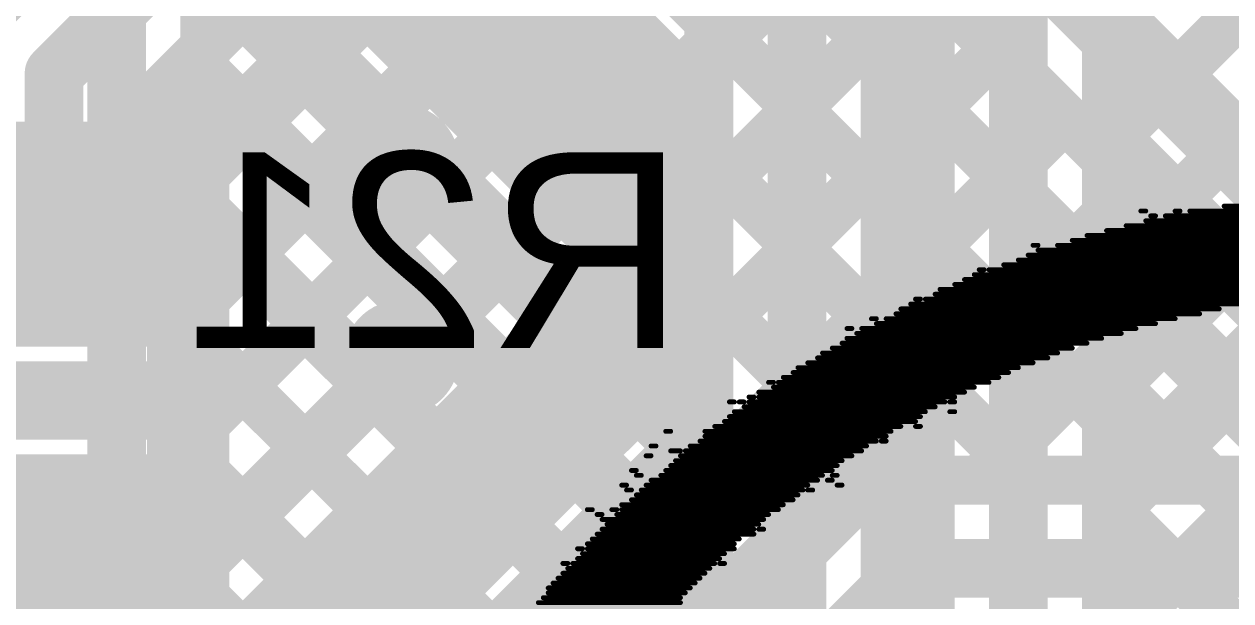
# Model space of a CAD drawing. Header units: millimetres. Extents: x -0.33 to 3.26, y -0.12 to 2.83.
# Drawn here: x 0.496 to 0.7424, y 1.2624 to 1.3802 of the extents above; entities that cross this region are included whole.
import ezdxf

# ---------------------------------------------------------------- set-up
doc = ezdxf.new("R2010")
doc.units = ezdxf.units.MM
doc.header["$MEASUREMENT"] = 0
for name, color, linetype in [('BottomLayer', 5, 'Continuous'), ('BottomOverlay', 54, 'Continuous'), ('BottomPaste', 16, 'Continuous'), ('BottomSolder', 6, 'Continuous'), ('TopLayer', 1, 'Continuous'), ('TopOverlay', 2, 'Continuous'), ('ViaHoleLayer', 16, 'Continuous')]:
    doc.layers.add(name, color=color, linetype=linetype)
doc.styles.add('Arial', font='', dxfattribs={"height": 0.2})
doc.styles.get('Arial').set_extended_font_data('Arial')

# ---------------------------------------------------------------- blocks, each defined once
blk = doc.blocks.new('R__0603_B_33')
at = {"layer": 'BottomLayer'}
for points in [[(-0.015, 0.0175), (-0.015, -0.0175), (-0.045, -0.0175), (-0.045, 0.0175)], [(0.045, 0.0175), (0.045, -0.0175), (0.015, -0.0175), (0.015, 0.0175)]]:
    blk.add_hatch(color=5, dxfattribs=at).paths.add_polyline_path(points)
at = {"layer": 'BottomPaste'}
for points in [[(-0.015, 0.0175), (-0.015, -0.0175), (-0.045, -0.0175), (-0.045, 0.0175)], [(0.045, 0.0175), (0.045, -0.0175), (0.015, -0.0175), (0.015, 0.0175)]]:
    blk.add_hatch(color=16, dxfattribs=at).paths.add_polyline_path(points)
at = {"layer": 'BottomSolder'}
for points in [[(-0.011, 0.0215), (-0.011, -0.0215), (-0.049, -0.0215), (-0.049, 0.0215)], [(0.049, 0.0215), (0.049, -0.0215), (0.011, -0.0215), (0.011, 0.0215)]]:
    blk.add_hatch(color=6, dxfattribs=at).paths.add_polyline_path(points)
at = {"layer": 'BottomOverlay', "const_width": 0.01}
for points in [[(0.052, 0.024), (-0.052, 0.024)], [(-0.052, -0.024), (-0.052, 0.024)], [(0.052, -0.024), (0.052, 0.024)], [(0.052, -0.024), (-0.052, -0.024)]]:
    blk.add_lwpolyline(points, dxfattribs=at)
at = {"layer": 'BottomOverlay', "const_width": 0.005}
for points in [[(-0.0545, 0.024, 1), (-0.0495, 0.024, 1)], [(-0.0545, 0.024, 1), (-0.0495, 0.024, 1)], [(0.0495, 0.024, 1), (0.0545, 0.024, 1)], [(0.0495, 0.024, 1), (0.0545, 0.024, 1)], [(-0.0545, -0.024, 1), (-0.0495, -0.024, 1)], [(-0.0545, -0.024, 1), (-0.0495, -0.024, 1)], [(0.0495, -0.024, 1), (0.0545, -0.024, 1)], [(0.0495, -0.024, 1), (0.0545, -0.024, 1)]]:
    blk.add_lwpolyline(points, format="xyb", close=True, dxfattribs=at)

msp = doc.modelspace()

# ---------------------------------------------------------------- hatches: boundary and pattern name
at = {"layer": 'BottomLayer'}
h = msp.add_hatch(color=5, dxfattribs=at)
edge = h.paths.add_edge_path()
edge.add_arc((0.573, 1.352), 0.01181, 0, 360)
h = msp.add_hatch(color=5, dxfattribs=at)
edge = h.paths.add_edge_path()
edge.add_arc((0.613, 1.352), 0.01181, 0, 360)
h = msp.add_hatch(color=5, dxfattribs=at)
edge = h.paths.add_edge_path()
edge.add_arc((0.573, 1.312), 0.01181, 0, 360)
h = msp.add_hatch(color=5, dxfattribs=at)
edge = h.paths.add_edge_path()
edge.add_arc((0.613, 1.313), 0.01181, 0, 360)
at = {"layer": 'TopLayer'}
h = msp.add_hatch(color=1, dxfattribs=at)
edge = h.paths.add_edge_path()
edge.add_arc((0.573, 1.352), 0.01181, 0, 360)
h = msp.add_hatch(color=1, dxfattribs=at)
edge = h.paths.add_edge_path()
edge.add_arc((0.613, 1.352), 0.01181, 0, 360)
h = msp.add_hatch(color=1, dxfattribs=at)
edge = h.paths.add_edge_path()
edge.add_arc((0.573, 1.312), 0.01181, 0, 360)
h = msp.add_hatch(color=1, dxfattribs=at)
edge = h.paths.add_edge_path()
edge.add_arc((0.613, 1.313), 0.01181, 0, 360)
at = {"layer": 'ViaHoleLayer'}
h = msp.add_hatch(color=16, dxfattribs=at)
edge = h.paths.add_edge_path()
edge.add_arc((0.573, 1.352), 0.00787, 0, 360)
h = msp.add_hatch(color=16, dxfattribs=at)
edge = h.paths.add_edge_path()
edge.add_arc((0.613, 1.352), 0.00787, 0, 360)
h = msp.add_hatch(color=16, dxfattribs=at)
edge = h.paths.add_edge_path()
edge.add_arc((0.613, 1.313), 0.00787, 0, 360)
h = msp.add_hatch(color=16, dxfattribs=at)
edge = h.paths.add_edge_path()
edge.add_arc((0.573, 1.312), 0.00787, 0, 360)

# ---------------------------------------------------------------- linework, layer by layer
at = {"layer": 'BottomLayer'}
for points, const_width in [([(0.469, 1.626), (0.797, 1.298)], 0.012), ([(0.57725, 1.4923), (0.78254, 1.287)], 0.01), ([(0.5797, 1.46523), (0.75793, 1.287)], 0.01), ([(0.53162, 1.35387), (0.62365, 1.44589)], 0.01), ([(0.577, 1.43964), (0.72964, 1.287)], 0.01), ([(0.53162, 1.32558), (0.63779, 1.43175)], 0.01), ([(0.50212, 1.37012), (0.559, 1.427)], 0.012), ([(0.53162, 1.2973), (0.65193, 1.41761)], 0.01), ([(0.52012, 1.36267), (0.5717, 1.41425)], 0.01), ([(0.57285, 1.41551), (0.70136, 1.287)], 0.01), ([(0.53162, 1.26901), (0.66608, 1.40347)], 0.01), ([(0.48942, 1.38287), (0.50791, 1.40137)], 0.01), ([(0.55877, 1.40131), (0.67343, 1.28664)], 0.01), ([(0.53184, 1.24095), (0.68022, 1.38933)], 0.01), ([(0.54462, 1.38717), (0.65717, 1.27462)], 0.01), ([(0.53184, 1.21266), (0.69436, 1.37518)], 0.01), ([(0.53048, 1.37302), (0.64302, 1.26048)], 0.01), ([(0.50212, 1.33329), (0.50212, 1.37012)], 0.012), ([(0.52012, 1.36029), (0.53162, 1.36029)], 0.01), ([(0.53162, 1.30629), (0.53162, 1.36029)], 0.01), ([(0.53184, 1.18438), (0.7085, 1.36104)], 0.01), ([(0.53184, 1.15609), (0.72264, 1.3469)], 0.01), ([(0.53162, 1.3436), (0.62888, 1.24634)], 0.01), ([(0.69103, 1.287), (0.73679, 1.33276)], 0.01), ([(0.71931, 1.287), (0.75093, 1.31862)], 0.01), ([(0.55212, 1.25212), (0.613, 1.313)], 0.02), ([(0.53162, 1.31532), (0.61601, 1.23093)], 0.01), ([(0.47262, 1.30629), (0.53162, 1.30629)], 0.01), ([(0.50633, 1.30029), (0.51233, 1.30629)], 0.01), ([(0.51237, 1.30629), (0.51837, 1.30029)], 0.01), ([(0.47262, 1.30029), (0.53162, 1.30029)], 0.01), ([(0.53162, 1.24629), (0.53162, 1.30029)], 0.01), ([(0.53162, 1.28703), (0.615, 1.20365)], 0.01), ([(0.677, 1.287), (0.78254, 1.287)], 0.01), ([(0.6203, 1.23775), (0.66425, 1.2817)], 0.01), ([(0.50212, 1.19129), (0.50212, 1.27329)], 0.012), ([(0.633, 1.225), (0.677, 1.269)], 0.012), ([(0.677, 1.269), (1.347, 1.269)], 0.012), ([(0.53162, 1.25875), (0.615, 1.17537)], 0.01)]:
    msp.add_lwpolyline(points, dxfattribs=dict(at, const_width=const_width))
for points, const_width in [([(0.69186, 1.37518, 1), (0.69686, 1.37518, 1)], 0.005), ([(0.52798, 1.37302, 1), (0.53298, 1.37302, 1)], 0.005), ([(0.49912, 1.37012, 1), (0.50512, 1.37012, 1)], 0.006), ([(0.49912, 1.37012, 1), (0.50512, 1.37012, 1)], 0.006), ([(0.51762, 1.36267, 1), (0.52262, 1.36267, 1)], 0.005), ([(0.51762, 1.36029, 1), (0.52262, 1.36029, 1)], 0.005), ([(0.52912, 1.36029, 1), (0.53412, 1.36029, 1)], 0.005), ([(0.52912, 1.36029, 1), (0.53412, 1.36029, 1)], 0.005), ([(0.706, 1.36104, 1), (0.711, 1.36104, 1)], 0.005), ([(0.52912, 1.35387, 1), (0.53412, 1.35387, 1)], 0.005), ([(0.72014, 1.3469, 1), (0.72514, 1.3469, 1)], 0.005), ([(0.52912, 1.3436, 1), (0.53412, 1.3436, 1)], 0.005), ([(0.49912, 1.33329, 1), (0.50512, 1.33329, 1)], 0.006), ([(0.73429, 1.33276, 1), (0.73929, 1.33276, 1)], 0.005), ([(0.52912, 1.32558, 1), (0.53412, 1.32558, 1)], 0.005), ([(0.608, 1.313, 1), (0.618, 1.313, 1)], 0.01), ([(0.52912, 1.31532, 1), (0.53412, 1.31532, 1)], 0.005), ([(0.50983, 1.30629, 1), (0.51483, 1.30629, 1)], 0.005), ([(0.50987, 1.30629, 1), (0.51487, 1.30629, 1)], 0.005), ([(0.52912, 1.30629, 1), (0.53412, 1.30629, 1)], 0.005), ([(0.52912, 1.30629, 1), (0.53412, 1.30629, 1)], 0.005), ([(0.50383, 1.30029, 1), (0.50883, 1.30029, 1)], 0.005), ([(0.51587, 1.30029, 1), (0.52087, 1.30029, 1)], 0.005), ([(0.52912, 1.30029, 1), (0.53412, 1.30029, 1)], 0.005), ([(0.52912, 1.30029, 1), (0.53412, 1.30029, 1)], 0.005), ([(0.52912, 1.2973, 1), (0.53412, 1.2973, 1)], 0.005), ([(0.52912, 1.28703, 1), (0.53412, 1.28703, 1)], 0.005), ([(0.67093, 1.28664, 1), (0.67593, 1.28664, 1)], 0.005), ([(0.6745, 1.287, 1), (0.6795, 1.287, 1)], 0.005), ([(0.6745, 1.287, 1), (0.6795, 1.287, 1)], 0.005), ([(0.6745, 1.287, 1), (0.6795, 1.287, 1)], 0.005), ([(0.68853, 1.287, 1), (0.69353, 1.287, 1)], 0.005), ([(0.69886, 1.287, 1), (0.70386, 1.287, 1)], 0.005), ([(0.71681, 1.287, 1), (0.72181, 1.287, 1)], 0.005), ([(0.72714, 1.287, 1), (0.73214, 1.287, 1)], 0.005), ([(0.66175, 1.2817, 1), (0.66675, 1.2817, 1)], 0.005), ([(0.66175, 1.2817, 1), (0.66675, 1.2817, 1)], 0.005), ([(0.66177, 1.28173, 1), (0.66677, 1.28173, 1)], 0.005), ([(0.49912, 1.27329, 1), (0.50512, 1.27329, 1)], 0.006), ([(0.65467, 1.27462, 1), (0.65967, 1.27462, 1)], 0.005), ([(0.52912, 1.26901, 1), (0.53412, 1.26901, 1)], 0.005), ([(0.674, 1.269, 1), (0.68, 1.269, 1)], 0.006), ([(0.674, 1.269, 1), (0.68, 1.269, 1)], 0.006), ([(0.64053, 1.26048, 1), (0.64553, 1.26048, 1)], 0.005), ([(0.52912, 1.25875, 1), (0.53412, 1.25875, 1)], 0.005)]:
    msp.add_lwpolyline(points, format="xyb", close=True, dxfattribs=dict(at, const_width=const_width))
at = {"layer": 'BottomLayer', "const_width": 0.01}
for points in [[(0.66425, 1.2817, -0.199396), (0.677, 1.287)], [(0.66427, 1.28173, -0.198912), (0.677, 1.287)]]:
    msp.add_lwpolyline(points, format="xyb", dxfattribs=at)
at = {"layer": 'TopLayer'}
for points, const_width in [([(0.699, 1.24053), (0.699, 2.024)], 0.012), ([(0.681, 1.25611), (0.681, 2.00841)], 0.01), ([(0.717, 1.25611), (0.717, 2.00841)], 0.01), ([(0.717, 1.38085), (0.97967, 1.64352)], 0.01), ([(0.717, 1.35539), (0.97967, 1.61806)], 0.01), ([(0.717, 1.32994), (0.97967, 1.59261)], 0.01), ([(0.717, 1.30448), (0.97967, 1.56715)], 0.01), ([(0.717, 1.27903), (0.97967, 1.5417)], 0.01), ([(0.71813, 1.2547), (0.97967, 1.51624)], 0.01), ([(0.502, 1.49767), (0.6358, 1.36387)], 0.01), ([(0.6538, 1.08967), (0.6538, 1.4903)], 0.012), ([(0.5329, 1.37494), (0.63442, 1.47646)], 0.01), ([(0.6358, 1.09713), (0.6358, 1.47471)], 0.01), ([(0.6718, 1.08967), (0.6718, 1.47471)], 0.01), ([(0.502, 1.47221), (0.6358, 1.33841)], 0.01), ([(0.5329, 1.34949), (0.6358, 1.45238)], 0.01), ([(0.72144, 1.23255), (0.91988, 1.431)], 0.01), ([(0.5329, 1.32403), (0.6358, 1.42693)], 0.01), ([(0.5149, 1.043), (0.5149, 1.422)], 0.012), ([(0.53596, 1.4128), (0.6358, 1.31296)], 0.01), ([(0.717, 1.40995), (0.923, 1.20395)], 0.01), ([(0.5329, 1.05859), (0.5329, 1.4084)], 0.01), ([(0.5329, 1.29858), (0.6358, 1.40147)], 0.01), ([(0.5329, 1.3904), (0.6358, 1.2875)], 0.01), ([(0.717, 1.38449), (1.27243, 0.82906)], 0.01), ([(0.6718, 1.37878), (0.681, 1.36958)], 0.01), ([(0.5329, 1.27312), (0.6358, 1.37602)], 0.01), ([(0.6718, 1.3611), (0.681, 1.37031)], 0.01), ([(0.5329, 1.36494), (0.6358, 1.26205)], 0.01), ([(0.717, 1.35903), (1.24803, 0.828)], 0.01), ([(0.6718, 1.35332), (0.681, 1.34412)], 0.01), ([(0.5329, 1.24766), (0.6358, 1.35056)], 0.01), ([(0.6718, 1.33565), (0.681, 1.34485)], 0.01), ([(0.5329, 1.33949), (0.6358, 1.23659)], 0.01), ([(0.717, 1.33358), (1.22258, 0.828)], 0.01), ([(0.6718, 1.32787), (0.681, 1.31867)], 0.01), ([(0.5329, 1.22221), (0.6358, 1.3251)], 0.01), ([(0.6718, 1.31019), (0.681, 1.3194)], 0.01), ([(0.5329, 1.31403), (0.6358, 1.21113)], 0.01), ([(0.717, 1.30812), (1.19712, 0.828)], 0.01), ([(0.6718, 1.30241), (0.681, 1.29321)], 0.01), ([(0.5329, 1.19675), (0.6358, 1.29965)], 0.01), ([(0.6718, 1.28474), (0.681, 1.29394)], 0.01), ([(0.5329, 1.28857), (0.6358, 1.18568)], 0.01), ([(0.717, 1.28267), (1.17167, 0.828)], 0.01), ([(0.6718, 1.27696), (0.681, 1.26775)], 0.01), ([(0.5329, 1.1713), (0.6358, 1.27419)], 0.01), ([(0.6718, 1.25928), (0.681, 1.26848)], 0.01), ([(0.5329, 1.26312), (0.6358, 1.16022)], 0.01)]:
    msp.add_lwpolyline(points, dxfattribs=dict(at, const_width=const_width))
at = {"layer": 'TopLayer', "const_width": 0.005}
for points in [[(0.7145, 1.38449, 1), (0.7195, 1.38449, 1)], [(0.7145, 1.38085, 1), (0.7195, 1.38085, 1)], [(0.6693, 1.37878, 1), (0.6743, 1.37878, 1)], [(0.5304, 1.37494, 1), (0.5354, 1.37494, 1)], [(0.6333, 1.37602, 1), (0.6383, 1.37602, 1)], [(0.6785, 1.37031, 1), (0.6835, 1.37031, 1)], [(0.6785, 1.36958, 1), (0.6835, 1.36958, 1)], [(0.5304, 1.36494, 1), (0.5354, 1.36494, 1)], [(0.6333, 1.36387, 1), (0.6383, 1.36387, 1)], [(0.6693, 1.3611, 1), (0.6743, 1.3611, 1)], [(0.7145, 1.35903, 1), (0.7195, 1.35903, 1)], [(0.7145, 1.35539, 1), (0.7195, 1.35539, 1)], [(0.6693, 1.35332, 1), (0.6743, 1.35332, 1)], [(0.6333, 1.35056, 1), (0.6383, 1.35056, 1)], [(0.5304, 1.34949, 1), (0.5354, 1.34949, 1)], [(0.6785, 1.34485, 1), (0.6835, 1.34485, 1)], [(0.6785, 1.34412, 1), (0.6835, 1.34412, 1)], [(0.5304, 1.33949, 1), (0.5354, 1.33949, 1)], [(0.6333, 1.33841, 1), (0.6383, 1.33841, 1)], [(0.6693, 1.33565, 1), (0.6743, 1.33565, 1)], [(0.7145, 1.33358, 1), (0.7195, 1.33358, 1)], [(0.7145, 1.32994, 1), (0.7195, 1.32994, 1)], [(0.6693, 1.32787, 1), (0.6743, 1.32787, 1)], [(0.5304, 1.32403, 1), (0.5354, 1.32403, 1)], [(0.6333, 1.3251, 1), (0.6383, 1.3251, 1)], [(0.6785, 1.3194, 1), (0.6835, 1.3194, 1)], [(0.6785, 1.31867, 1), (0.6835, 1.31867, 1)], [(0.5304, 1.31403, 1), (0.5354, 1.31403, 1)], [(0.6333, 1.31296, 1), (0.6383, 1.31296, 1)], [(0.6693, 1.31019, 1), (0.6743, 1.31019, 1)], [(0.7145, 1.30812, 1), (0.7195, 1.30812, 1)], [(0.7145, 1.30448, 1), (0.7195, 1.30448, 1)], [(0.6693, 1.30241, 1), (0.6743, 1.30241, 1)], [(0.5304, 1.29858, 1), (0.5354, 1.29858, 1)], [(0.6333, 1.29965, 1), (0.6383, 1.29965, 1)], [(0.6785, 1.29394, 1), (0.6835, 1.29394, 1)], [(0.6785, 1.29321, 1), (0.6835, 1.29321, 1)], [(0.5304, 1.28857, 1), (0.5354, 1.28857, 1)], [(0.6333, 1.2875, 1), (0.6383, 1.2875, 1)], [(0.6693, 1.28474, 1), (0.6743, 1.28474, 1)], [(0.7145, 1.28267, 1), (0.7195, 1.28267, 1)], [(0.7145, 1.27903, 1), (0.7195, 1.27903, 1)], [(0.6693, 1.27696, 1), (0.6743, 1.27696, 1)], [(0.6333, 1.27419, 1), (0.6383, 1.27419, 1)], [(0.5304, 1.27312, 1), (0.5354, 1.27312, 1)], [(0.6785, 1.26848, 1), (0.6835, 1.26848, 1)], [(0.6785, 1.26775, 1), (0.6835, 1.26775, 1)], [(0.5304, 1.26312, 1), (0.5354, 1.26312, 1)], [(0.6333, 1.26205, 1), (0.6383, 1.26205, 1)], [(0.6693, 1.25928, 1), (0.6743, 1.25928, 1)]]:
    msp.add_lwpolyline(points, format="xyb", close=True, dxfattribs=at)
at = {"layer": 'TopOverlay', "const_width": 0.001}
for points in [[(0.741, 1.343), (0.815, 1.343)], [(0.724, 1.342), (0.725, 1.342)], [(0.725, 1.34), (0.83, 1.34)], [(0.726, 1.341), (0.727, 1.341)], [(0.729, 1.341), (0.826, 1.341)], [(0.731, 1.342), (0.732, 1.342)], [(0.734, 1.342), (0.822, 1.342)], [(0.717, 1.338), (0.839, 1.338)], [(0.721, 1.339), (0.834, 1.339)], [(0.702, 1.335), (0.703, 1.335)], [(0.707, 1.335), (0.849, 1.335)], [(0.71, 1.336), (0.845, 1.336)], [(0.713, 1.337), (0.842, 1.337)], [(0.701, 1.333), (0.854, 1.333)], [(0.703, 1.334), (0.851, 1.334)], [(0.691, 1.33), (0.692, 1.33)], [(0.693, 1.33), (0.862, 1.33)], [(0.696, 1.331), (0.859, 1.331)], [(0.699, 1.332), (0.857, 1.332)], [(0.688, 1.328), (0.867, 1.328)], [(0.69, 1.329), (0.865, 1.329)], [(0.683, 1.326), (0.872, 1.326)], [(0.686, 1.327), (0.869, 1.327)], [(0.677, 1.323), (0.748, 1.323)], [(0.678, 1.324), (0.679, 1.324)], [(0.68, 1.324), (0.755, 1.324)], [(0.682, 1.325), (0.765, 1.325)], [(0.674, 1.321), (0.736, 1.321)], [(0.675, 1.322), (0.74, 1.322)], [(0.664, 1.318), (0.665, 1.318)], [(0.667, 1.318), (0.723, 1.318)], [(0.669, 1.32), (0.67, 1.32)], [(0.67, 1.319), (0.727, 1.319)], [(0.672, 1.32), (0.731, 1.32)], [(0.664, 1.316), (0.716, 1.316)], [(0.666, 1.317), (0.72, 1.317)], [(0.659, 1.313), (0.707, 1.313)], [(0.661, 1.314), (0.71, 1.314)], [(0.663, 1.315), (0.713, 1.315)], [(0.656, 1.311), (0.702, 1.311)], [(0.658, 1.312), (0.705, 1.312)], [(0.651, 1.308), (0.695, 1.308)], [(0.653, 1.309), (0.697, 1.309)], [(0.654, 1.31), (0.699, 1.31)], [(0.648, 1.307), (0.649, 1.307)], [(0.649, 1.306), (0.69, 1.306)], [(0.65, 1.307), (0.693, 1.307)], [(0.64, 1.303), (0.641, 1.303)], [(0.642, 1.303), (0.643, 1.303)], [(0.644, 1.304), (0.645, 1.304)], [(0.644, 1.303), (0.684, 1.303)], [(0.646, 1.305), (0.688, 1.305)], [(0.646, 1.304), (0.686, 1.304)], [(0.685, 1.303), (0.686, 1.303)], [(0.641, 1.301), (0.68, 1.301)], [(0.643, 1.302), (0.682, 1.302)], [(0.685, 1.301), (0.686, 1.301)], [(0.637, 1.298), (0.675, 1.298)], [(0.639, 1.299), (0.678, 1.299)], [(0.64, 1.3), (0.679, 1.3)], [(0.678, 1.298), (0.679, 1.298)], [(0.627, 1.297), (0.628, 1.297)], [(0.635, 1.297), (0.673, 1.297)], [(0.635, 1.296), (0.672, 1.296)], [(0.624, 1.294), (0.625, 1.294)], [(0.628, 1.293), (0.63, 1.293)], [(0.631, 1.293), (0.667, 1.293)], [(0.632, 1.294), (0.668, 1.294)], [(0.634, 1.295), (0.67, 1.295)], [(0.671, 1.295), (0.672, 1.295)], [(0.623, 1.292), (0.624, 1.292)], [(0.629, 1.291), (0.663, 1.291)], [(0.63, 1.292), (0.665, 1.292)], [(0.62, 1.289), (0.621, 1.289)], [(0.627, 1.289), (0.661, 1.289)], [(0.628, 1.29), (0.662, 1.29)], [(0.618, 1.286), (0.619, 1.286)], [(0.621, 1.288), (0.622, 1.288)], [(0.623, 1.286), (0.656, 1.286)], [(0.624, 1.287), (0.658, 1.287)], [(0.626, 1.288), (0.659, 1.288)], [(0.66, 1.287), (0.661, 1.287)], [(0.661, 1.288), (0.662, 1.288)], [(0.662, 1.286), (0.663, 1.286)], [(0.619, 1.285), (0.62, 1.285)], [(0.621, 1.284), (0.654, 1.284)], [(0.622, 1.285), (0.655, 1.285)], [(0.656, 1.285), (0.657, 1.285)], [(0.611, 1.281), (0.612, 1.281)], [(0.616, 1.281), (0.617, 1.281)], [(0.618, 1.282), (0.651, 1.282)], [(0.618, 1.281), (0.65, 1.281)], [(0.62, 1.283), (0.653, 1.283)], [(0.613, 1.28), (0.614, 1.28)], [(0.614, 1.279), (0.647, 1.279)], [(0.617, 1.28), (0.648, 1.28)], [(0.613, 1.276), (0.645, 1.276)], [(0.614, 1.277), (0.645, 1.277)], [(0.615, 1.278), (0.646, 1.278)], [(0.646, 1.277), (0.647, 1.277)], [(0.611, 1.274), (0.641, 1.274)], [(0.612, 1.275), (0.642, 1.275)], [(0.609, 1.273), (0.61, 1.273)], [(0.609, 1.271), (0.638, 1.271)], [(0.61, 1.272), (0.639, 1.272)], [(0.611, 1.273), (0.641, 1.273)], [(0.606, 1.27), (0.607, 1.27)], [(0.607, 1.269), (0.636, 1.269)], [(0.608, 1.27), (0.637, 1.27)], [(0.638, 1.27), (0.639, 1.27)], [(0.604, 1.266), (0.633, 1.266)], [(0.605, 1.267), (0.634, 1.267)], [(0.606, 1.268), (0.635, 1.268)], [(0.603, 1.265), (0.632, 1.265)], [(0.603, 1.264), (0.631, 1.264)], [(0.601, 1.262), (0.63, 1.262)], [(0.602, 1.263), (0.63, 1.263)]]:
    msp.add_lwpolyline(points, dxfattribs=at)
at = {"layer": 'TopOverlay', "const_width": 0.0005}
for points in [[(0.74075, 1.343, 1), (0.74125, 1.343, 1)], [(0.72375, 1.342, 1), (0.72425, 1.342, 1)], [(0.72475, 1.342, 1), (0.72525, 1.342, 1)], [(0.72475, 1.34, 1), (0.72525, 1.34, 1)], [(0.72575, 1.341, 1), (0.72625, 1.341, 1)], [(0.72675, 1.341, 1), (0.72725, 1.341, 1)], [(0.72875, 1.341, 1), (0.72925, 1.341, 1)], [(0.73075, 1.342, 1), (0.73125, 1.342, 1)], [(0.73175, 1.342, 1), (0.73225, 1.342, 1)], [(0.73375, 1.342, 1), (0.73425, 1.342, 1)], [(0.71675, 1.338, 1), (0.71725, 1.338, 1)], [(0.72075, 1.339, 1), (0.72125, 1.339, 1)], [(0.70175, 1.335, 1), (0.70225, 1.335, 1)], [(0.70275, 1.335, 1), (0.70325, 1.335, 1)], [(0.70675, 1.335, 1), (0.70725, 1.335, 1)], [(0.70975, 1.336, 1), (0.71025, 1.336, 1)], [(0.71275, 1.337, 1), (0.71325, 1.337, 1)], [(0.70075, 1.333, 1), (0.70125, 1.333, 1)], [(0.70275, 1.334, 1), (0.70325, 1.334, 1)], [(0.69075, 1.33, 1), (0.69125, 1.33, 1)], [(0.69175, 1.33, 1), (0.69225, 1.33, 1)], [(0.69275, 1.33, 1), (0.69325, 1.33, 1)], [(0.69575, 1.331, 1), (0.69625, 1.331, 1)], [(0.69875, 1.332, 1), (0.69925, 1.332, 1)], [(0.68775, 1.328, 1), (0.68825, 1.328, 1)], [(0.68975, 1.329, 1), (0.69025, 1.329, 1)], [(0.68275, 1.326, 1), (0.68325, 1.326, 1)], [(0.68575, 1.327, 1), (0.68625, 1.327, 1)], [(0.67675, 1.323, 1), (0.67725, 1.323, 1)], [(0.67775, 1.324, 1), (0.67825, 1.324, 1)], [(0.67875, 1.324, 1), (0.67925, 1.324, 1)], [(0.67975, 1.324, 1), (0.68025, 1.324, 1)], [(0.68175, 1.325, 1), (0.68225, 1.325, 1)], [(0.67375, 1.321, 1), (0.67425, 1.321, 1)], [(0.67475, 1.322, 1), (0.67525, 1.322, 1)], [(0.73575, 1.321, 1), (0.73625, 1.321, 1)], [(0.73975, 1.322, 1), (0.74025, 1.322, 1)], [(0.66375, 1.318, 1), (0.66425, 1.318, 1)], [(0.66475, 1.318, 1), (0.66525, 1.318, 1)], [(0.66675, 1.318, 1), (0.66725, 1.318, 1)], [(0.66875, 1.32, 1), (0.66925, 1.32, 1)], [(0.66975, 1.32, 1), (0.67025, 1.32, 1)], [(0.66975, 1.319, 1), (0.67025, 1.319, 1)], [(0.67175, 1.32, 1), (0.67225, 1.32, 1)], [(0.72275, 1.318, 1), (0.72325, 1.318, 1)], [(0.72675, 1.319, 1), (0.72725, 1.319, 1)], [(0.73075, 1.32, 1), (0.73125, 1.32, 1)], [(0.66375, 1.316, 1), (0.66425, 1.316, 1)], [(0.66575, 1.317, 1), (0.66625, 1.317, 1)], [(0.71575, 1.316, 1), (0.71625, 1.316, 1)], [(0.71975, 1.317, 1), (0.72025, 1.317, 1)], [(0.65875, 1.313, 1), (0.65925, 1.313, 1)], [(0.66075, 1.314, 1), (0.66125, 1.314, 1)], [(0.66275, 1.315, 1), (0.66325, 1.315, 1)], [(0.70675, 1.313, 1), (0.70725, 1.313, 1)], [(0.70975, 1.314, 1), (0.71025, 1.314, 1)], [(0.71275, 1.315, 1), (0.71325, 1.315, 1)], [(0.65575, 1.311, 1), (0.65625, 1.311, 1)], [(0.65775, 1.312, 1), (0.65825, 1.312, 1)], [(0.70175, 1.311, 1), (0.70225, 1.311, 1)], [(0.70475, 1.312, 1), (0.70525, 1.312, 1)], [(0.65075, 1.308, 1), (0.65125, 1.308, 1)], [(0.65275, 1.309, 1), (0.65325, 1.309, 1)], [(0.65375, 1.31, 1), (0.65425, 1.31, 1)], [(0.69475, 1.308, 1), (0.69525, 1.308, 1)], [(0.69675, 1.309, 1), (0.69725, 1.309, 1)], [(0.69875, 1.31, 1), (0.69925, 1.31, 1)], [(0.64775, 1.307, 1), (0.64825, 1.307, 1)], [(0.64875, 1.307, 1), (0.64925, 1.307, 1)], [(0.64875, 1.306, 1), (0.64925, 1.306, 1)], [(0.64975, 1.307, 1), (0.65025, 1.307, 1)], [(0.68975, 1.306, 1), (0.69025, 1.306, 1)], [(0.69275, 1.307, 1), (0.69325, 1.307, 1)], [(0.63975, 1.303, 1), (0.64025, 1.303, 1)], [(0.64075, 1.303, 1), (0.64125, 1.303, 1)], [(0.64175, 1.303, 1), (0.64225, 1.303, 1)], [(0.64275, 1.303, 1), (0.64325, 1.303, 1)], [(0.64375, 1.304, 1), (0.64425, 1.304, 1)], [(0.64375, 1.303, 1), (0.64425, 1.303, 1)], [(0.64475, 1.304, 1), (0.64525, 1.304, 1)], [(0.64575, 1.305, 1), (0.64625, 1.305, 1)], [(0.64575, 1.304, 1), (0.64625, 1.304, 1)], [(0.68375, 1.303, 1), (0.68425, 1.303, 1)], [(0.68475, 1.303, 1), (0.68525, 1.303, 1)], [(0.68575, 1.304, 1), (0.68625, 1.304, 1)], [(0.68575, 1.303, 1), (0.68625, 1.303, 1)], [(0.68775, 1.305, 1), (0.68825, 1.305, 1)], [(0.64075, 1.301, 1), (0.64125, 1.301, 1)], [(0.64275, 1.302, 1), (0.64325, 1.302, 1)], [(0.67975, 1.301, 1), (0.68025, 1.301, 1)], [(0.68175, 1.302, 1), (0.68225, 1.302, 1)], [(0.68475, 1.301, 1), (0.68525, 1.301, 1)], [(0.68575, 1.301, 1), (0.68625, 1.301, 1)], [(0.63675, 1.298, 1), (0.63725, 1.298, 1)], [(0.63875, 1.299, 1), (0.63925, 1.299, 1)], [(0.63975, 1.3, 1), (0.64025, 1.3, 1)], [(0.67475, 1.298, 1), (0.67525, 1.298, 1)], [(0.67775, 1.299, 1), (0.67825, 1.299, 1)], [(0.67775, 1.298, 1), (0.67825, 1.298, 1)], [(0.67875, 1.3, 1), (0.67925, 1.3, 1)], [(0.67875, 1.298, 1), (0.67925, 1.298, 1)], [(0.62675, 1.297, 1), (0.62725, 1.297, 1)], [(0.62775, 1.297, 1), (0.62825, 1.297, 1)], [(0.63475, 1.297, 1), (0.63525, 1.297, 1)], [(0.63475, 1.296, 1), (0.63525, 1.296, 1)], [(0.67175, 1.296, 1), (0.67225, 1.296, 1)], [(0.67275, 1.297, 1), (0.67325, 1.297, 1)], [(0.62375, 1.294, 1), (0.62425, 1.294, 1)], [(0.62475, 1.294, 1), (0.62525, 1.294, 1)], [(0.62775, 1.293, 1), (0.62825, 1.293, 1)], [(0.62975, 1.293, 1), (0.63025, 1.293, 1)], [(0.63075, 1.293, 1), (0.63125, 1.293, 1)], [(0.63175, 1.294, 1), (0.63225, 1.294, 1)], [(0.63375, 1.295, 1), (0.63425, 1.295, 1)], [(0.66675, 1.293, 1), (0.66725, 1.293, 1)], [(0.66775, 1.294, 1), (0.66825, 1.294, 1)], [(0.66975, 1.295, 1), (0.67025, 1.295, 1)], [(0.67075, 1.295, 1), (0.67125, 1.295, 1)], [(0.67175, 1.295, 1), (0.67225, 1.295, 1)], [(0.62275, 1.292, 1), (0.62325, 1.292, 1)], [(0.62375, 1.292, 1), (0.62425, 1.292, 1)], [(0.62875, 1.291, 1), (0.62925, 1.291, 1)], [(0.62975, 1.292, 1), (0.63025, 1.292, 1)], [(0.66275, 1.291, 1), (0.66325, 1.291, 1)], [(0.66475, 1.292, 1), (0.66525, 1.292, 1)], [(0.61975, 1.289, 1), (0.62025, 1.289, 1)], [(0.62075, 1.289, 1), (0.62125, 1.289, 1)], [(0.62675, 1.289, 1), (0.62725, 1.289, 1)], [(0.62775, 1.29, 1), (0.62825, 1.29, 1)], [(0.66075, 1.289, 1), (0.66125, 1.289, 1)], [(0.66175, 1.29, 1), (0.66225, 1.29, 1)], [(0.61775, 1.286, 1), (0.61825, 1.286, 1)], [(0.61875, 1.286, 1), (0.61925, 1.286, 1)], [(0.62075, 1.288, 1), (0.62125, 1.288, 1)], [(0.62175, 1.288, 1), (0.62225, 1.288, 1)], [(0.62275, 1.286, 1), (0.62325, 1.286, 1)], [(0.62375, 1.287, 1), (0.62425, 1.287, 1)], [(0.62575, 1.288, 1), (0.62625, 1.288, 1)], [(0.65575, 1.286, 1), (0.65625, 1.286, 1)], [(0.65775, 1.287, 1), (0.65825, 1.287, 1)], [(0.65875, 1.288, 1), (0.65925, 1.288, 1)], [(0.65975, 1.287, 1), (0.66025, 1.287, 1)], [(0.66075, 1.288, 1), (0.66125, 1.288, 1)], [(0.66075, 1.287, 1), (0.66125, 1.287, 1)], [(0.66175, 1.288, 1), (0.66225, 1.288, 1)], [(0.66175, 1.286, 1), (0.66225, 1.286, 1)], [(0.66275, 1.286, 1), (0.66325, 1.286, 1)], [(0.61875, 1.285, 1), (0.61925, 1.285, 1)], [(0.61975, 1.285, 1), (0.62025, 1.285, 1)], [(0.62075, 1.284, 1), (0.62125, 1.284, 1)], [(0.62175, 1.285, 1), (0.62225, 1.285, 1)], [(0.65375, 1.284, 1), (0.65425, 1.284, 1)], [(0.65475, 1.285, 1), (0.65525, 1.285, 1)], [(0.65575, 1.285, 1), (0.65625, 1.285, 1)], [(0.65675, 1.285, 1), (0.65725, 1.285, 1)], [(0.61075, 1.281, 1), (0.61125, 1.281, 1)], [(0.61175, 1.281, 1), (0.61225, 1.281, 1)], [(0.61575, 1.281, 1), (0.61625, 1.281, 1)], [(0.61675, 1.281, 1), (0.61725, 1.281, 1)], [(0.61775, 1.282, 1), (0.61825, 1.282, 1)], [(0.61775, 1.281, 1), (0.61825, 1.281, 1)], [(0.61975, 1.283, 1), (0.62025, 1.283, 1)], [(0.64975, 1.281, 1), (0.65025, 1.281, 1)], [(0.65075, 1.282, 1), (0.65125, 1.282, 1)], [(0.65275, 1.283, 1), (0.65325, 1.283, 1)], [(0.61275, 1.28, 1), (0.61325, 1.28, 1)], [(0.61375, 1.28, 1), (0.61425, 1.28, 1)], [(0.61375, 1.279, 1), (0.61425, 1.279, 1)], [(0.61675, 1.28, 1), (0.61725, 1.28, 1)], [(0.64675, 1.279, 1), (0.64725, 1.279, 1)], [(0.64775, 1.28, 1), (0.64825, 1.28, 1)], [(0.61275, 1.276, 1), (0.61325, 1.276, 1)], [(0.61375, 1.277, 1), (0.61425, 1.277, 1)], [(0.61475, 1.278, 1), (0.61525, 1.278, 1)], [(0.64475, 1.277, 1), (0.64525, 1.277, 1)], [(0.64475, 1.276, 1), (0.64525, 1.276, 1)], [(0.64575, 1.278, 1), (0.64625, 1.278, 1)], [(0.64575, 1.277, 1), (0.64625, 1.277, 1)], [(0.64675, 1.277, 1), (0.64725, 1.277, 1)], [(0.61075, 1.274, 1), (0.61125, 1.274, 1)], [(0.61175, 1.275, 1), (0.61225, 1.275, 1)], [(0.64075, 1.274, 1), (0.64125, 1.274, 1)], [(0.64175, 1.275, 1), (0.64225, 1.275, 1)], [(0.60875, 1.273, 1), (0.60925, 1.273, 1)], [(0.60875, 1.271, 1), (0.60925, 1.271, 1)], [(0.60975, 1.273, 1), (0.61025, 1.273, 1)], [(0.60975, 1.272, 1), (0.61025, 1.272, 1)], [(0.61075, 1.273, 1), (0.61125, 1.273, 1)], [(0.63775, 1.271, 1), (0.63825, 1.271, 1)], [(0.63875, 1.272, 1), (0.63925, 1.272, 1)], [(0.64075, 1.273, 1), (0.64125, 1.273, 1)], [(0.60575, 1.27, 1), (0.60625, 1.27, 1)], [(0.60675, 1.27, 1), (0.60725, 1.27, 1)], [(0.60675, 1.269, 1), (0.60725, 1.269, 1)], [(0.60775, 1.27, 1), (0.60825, 1.27, 1)], [(0.63575, 1.269, 1), (0.63625, 1.269, 1)], [(0.63675, 1.27, 1), (0.63725, 1.27, 1)], [(0.63775, 1.27, 1), (0.63825, 1.27, 1)], [(0.63875, 1.27, 1), (0.63925, 1.27, 1)], [(0.60375, 1.266, 1), (0.60425, 1.266, 1)], [(0.60475, 1.267, 1), (0.60525, 1.267, 1)], [(0.60575, 1.268, 1), (0.60625, 1.268, 1)], [(0.63275, 1.266, 1), (0.63325, 1.266, 1)], [(0.63375, 1.267, 1), (0.63425, 1.267, 1)], [(0.63475, 1.268, 1), (0.63525, 1.268, 1)], [(0.60275, 1.265, 1), (0.60325, 1.265, 1)], [(0.60275, 1.264, 1), (0.60325, 1.264, 1)], [(0.63075, 1.264, 1), (0.63125, 1.264, 1)], [(0.63175, 1.265, 1), (0.63225, 1.265, 1)], [(0.60075, 1.262, 1), (0.60125, 1.262, 1)], [(0.60175, 1.263, 1), (0.60225, 1.263, 1)], [(0.62975, 1.263, 1), (0.63025, 1.263, 1)], [(0.62975, 1.262, 1), (0.63025, 1.262, 1)]]:
    msp.add_lwpolyline(points, format="xyb", close=True, dxfattribs=at)

# ---------------------------------------------------------------- block references
at = {"rotation": 270}
msp.add_blockref('R__0603_B_33', (0.50212, 1.30329), dxfattribs=at)

# ---------------------------------------------------------------- texts
at = {"layer": 'BottomOverlay', "style": 'Arial', "text_generation_flag": 2}
msp.add_text('R21', height=0.04, dxfattribs=at).set_placement((0.631, 1.314))

doc.saveas('drawing.dxf')
